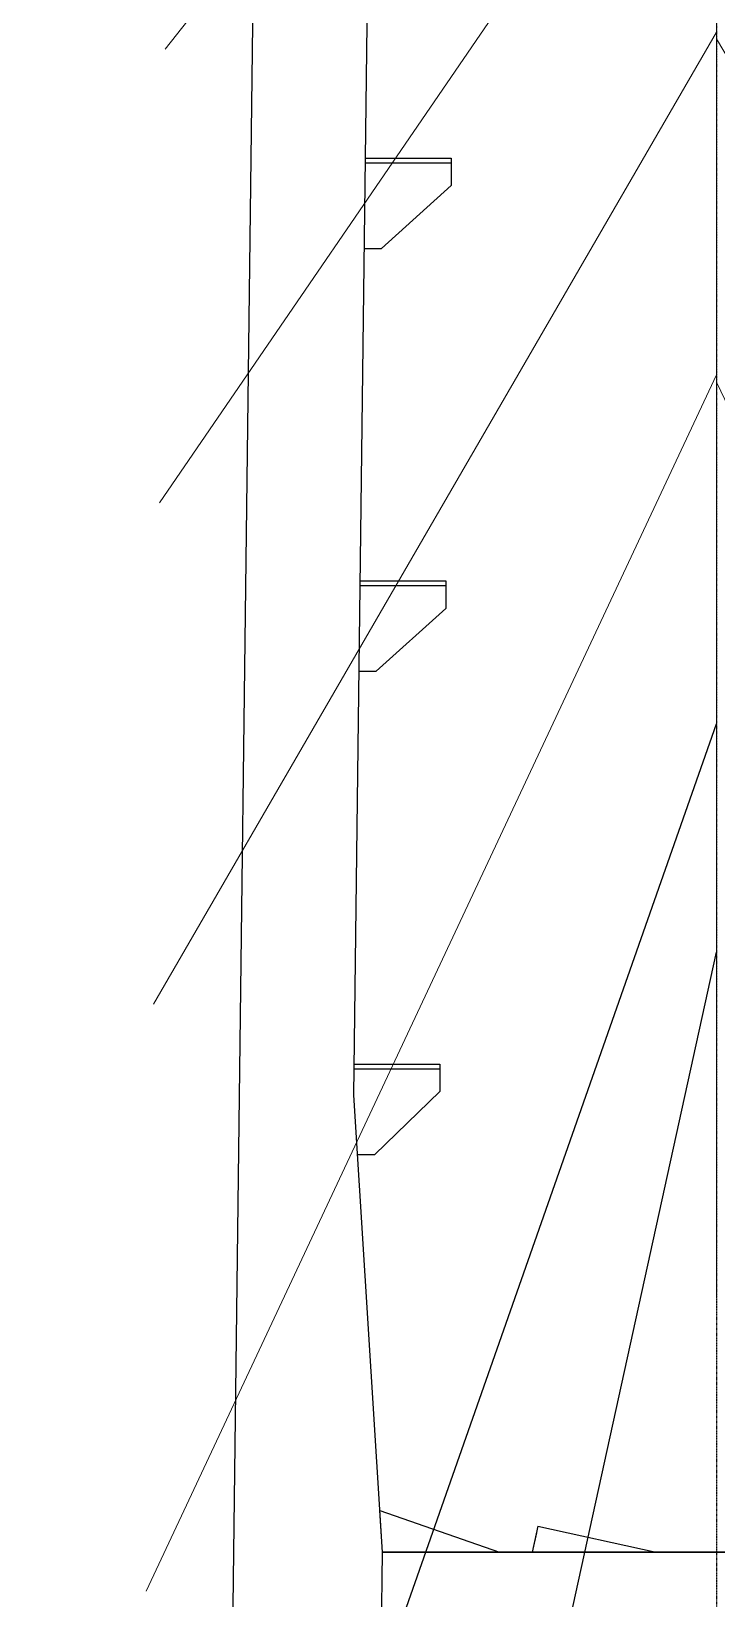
# Model space of a CAD drawing. Header units: millimetres. Extents: x 32645 to 210887, y 65210 to 90102.
# Drawn here: x 77560 to 78160, y 81570 to 82942 of the extents above; entities that cross this region are included whole.
import ezdxf

# ---------------------------------------------------------------- set-up
doc = ezdxf.new("R2010")
doc.units = ezdxf.units.MM
doc.linetypes.add('CENTER', pattern=[50.800000000000004, 31.75, -6.349999999999999, 6.349999999999999, -6.349999999999999])
doc.linetypes.add('DASHDOT', pattern=[1, 0.5, -0.25, 0, -0.25])
for name, color, linetype in [('1', 7, 'Continuous'), ('2', 7, 'Continuous'), ('RED', 1, 'Continuous'), ('YC', 2, 'Continuous')]:
    doc.layers.add(name, color=color, linetype=linetype)
doc.layers.add('中心线', color=1, linetype='CENTER', lineweight=15)

msp = doc.modelspace()

# ---------------------------------------------------------------- linework, layer by layer
at = {"extrusion": (-0.9770496173115266, 0.2130118431247421, 1.338165689368509e-14)}
msp.add_line((78003.23737401256, 81633.08239120903), (77998.31338047658, 81610.49685826848), dxfattribs=at)
at = {"extrusion": (-0.02812230366314589, -0.1289922927707726, 0.9912467525507547)}
msp.add_line((78001.9718703476, 81627.27773803423, -17.1938961352172), (77998.31338047658, 81610.49685826848, -19.48140861682553), dxfattribs=at)
at = {"extrusion": (0.2111472977522481, 0.9684972602410077, 0.1320222540240294)}
msp.add_line((78003.23737401256, 81633.08239120903), (78106.83342760584, 81610.49685826848), dxfattribs=at)
at = {"layer": '1', "color": 1, "linetype": 'DASHDOT'}
msp.add_line((78159.76460679116, 87568.3444590804), (78159.76460679116, 66158.93407670442), dxfattribs=at)
at = {"layer": '1', "color": 1}
for p, q in [((78452.34525255166, 81610.49685826873), (77867.18396103065, 81610.49685826879)), ((77867.18396103066, 81610.49685826876), (78452.34525255168, 81610.49685826876)), ((77867.18396103068, 81610.49685826876), (78452.34525255169, 81610.49685826876))]:
    msp.add_line(p, q, dxfattribs=at)
at = {"layer": '2', "extrusion": (0.3259941922626765, 0.936747015112612, 0.1274080699509144)}
msp.add_line((77864.93487675051, 81646.90875801755, -6.859778834594408), (77969.56477266228, 81610.49685826876, -57.86652644421262), dxfattribs=at)
at = {"layer": '2', "extrusion": (-0.9980467956259395, -0.06247074307861444, 0)}
msp.add_line((77867.21400679139, 81610.49685826848), (77864.93487675051, 81646.90875801755), dxfattribs=at)
at = {"layer": 'RED', "linetype": 'Continuous'}
for p, q in [((77559.76460679116, 67310.49690656512), (77806.78687105919, 87220.4914065681)), ((77842.14674018697, 82010.49685826882), (77905.54624450828, 87120.49690656568)), ((77666.64961364791, 80931.85270451187), (78159.76460619173, 82335.49685826992)), ((77666.64961364791, 79892.39262106532), (78159.76460619173, 82135.49685826992)), ((77867.18396103065, 81610.49685826869), (77842.14674018697, 82010.49685826869)), ((77854.77701313983, 80610.49685826869), (77867.18396103065, 81610.49685826874))]:
    msp.add_line(p, q, dxfattribs=at)
at = {"layer": 'YC', "ltscale": 2}
for p, q in [((77852.32043805667, 82830.49690656527), (77927.32043805667, 82830.49690656525)), ((77927.32043805667, 82830.49690656525), (77927.32043805667, 82826.49690656525)), ((77852.32043805667, 82826.49690656527), (77927.32043805667, 82826.49690656525)), ((77927.32043805667, 82826.49690656525), (77927.32043805667, 82806.49690656525)), ((77927.32043805667, 82806.49690656525), (77866.3402891733, 82751.49690656527)), ((77851.3402891733, 82751.49690656527), (77866.3402891733, 82751.49690656527)), ((77847.72986733705, 82460.49690656527), (77922.72986733705, 82460.49690656527)), ((77922.72986733705, 82460.49690656527), (77922.72986733705, 82456.49690656527)), ((77847.72986733705, 82456.49690656527), (77922.72986733705, 82456.49690656527)), ((77922.72986733705, 82456.49690656527), (77922.72986733705, 82436.49690656527)), ((77922.72986733705, 82436.49690656527), (77861.74971845368, 82381.49690656527)), ((77846.74971845368, 82381.49690656527), (77861.74971845368, 82381.49690656527)), ((77842.48172837924, 82037.4969065653), (77917.48172837924, 82037.49690656528)), ((77917.48172837924, 82037.49690656528), (77917.48172837924, 82033.49690656528)), ((77842.48172837924, 82033.4969065653), (77917.48172837924, 82033.49690656528)), ((77917.48172837924, 82033.49690656528), (77917.48172837924, 82013.49690656528)), ((77917.48172837924, 82013.49690656528), (77860.40157587362, 81958.4969065653)), ((77845.40157587362, 81958.4969065653), (77860.40157587362, 81958.4969065653))]:
    msp.add_line(p, q, dxfattribs=at)
at = {"layer": '中心线', "ltscale": 50}
for p, q in [((77677.0193441116, 82925.93728448253), (78157.5668605971, 83537.41637214053)), ((78159.76460679114, 83420.49690656367), (78159.76460679114, 79765.03967905212)), ((77672.09471564068, 82529.01222972541), (78159.76460679113, 83240.9428994329)), ((77666.64961364791, 82090.13700910768), (78159.76460679114, 82940.90767698047)), ((78639.00376131045, 82120.71720436093), (78159.76460679114, 82934.98615201621)), ((77660.27605340618, 81576.42805362401), (78159.76460679114, 82640.98019663748)), ((78159.76460679114, 82634.62955871817), (78639.32220985551, 81625.18380198147))]:
    msp.add_line(p, q, dxfattribs=at)

doc.saveas('drawing.dxf')
